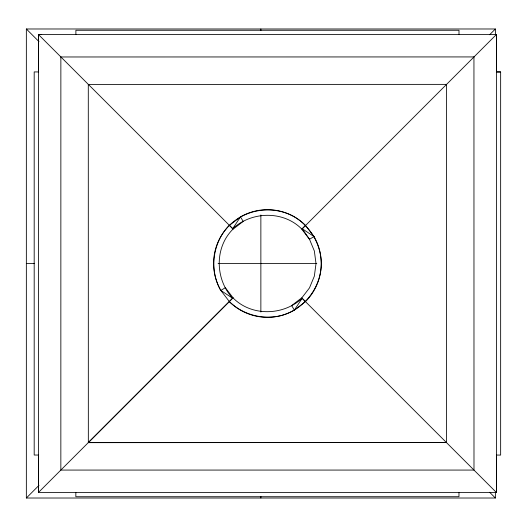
<?xml version="1.0" encoding="UTF-8"?>
<svg xmlns="http://www.w3.org/2000/svg" width="527" height="527" viewBox="0 0 527 527"><rect width="100%" height="100%" fill="white"/><g stroke="black" fill="none" stroke-linecap="round" stroke-linejoin="round"><path stroke-width="0.79" d="M38.438 454.656L38.438 492.481L38.412 34.492L233.086 229.034C214.291 247.512 215.108 279.178 232.605 298.236L88.338 442.581L88.292 84.373M38.438 72.344L38.438 34.518L496.427 34.492L301.885 229.166C283.407 210.372 251.741 211.189 232.684 228.685L229.364 225.352C246.313 208.659 273.684 205.075 294.369 216.841C310.647 226.59 320.95 244.535 321.286 263.493C321.167 287.307 304.362 309.244 281.378 315.528C262.966 320.133 242.96 314.79 229.311 301.602L232.947 297.834C251.432 316.628 283.098 315.811 302.155 298.315L496.427 492.508L496.427 34.492M496.427 492.508L496.401 454.656M496.401 72.344L496.401 34.518M75.888 34.499L75.888 30.27L458.997 30.27L458.997 34.499M495.38 492.258L495.38 498.015L26.35 498.015L38.998 485.367M489.629 34.736L495.38 28.985L495.38 34.742M446.547 84.373L88.338 84.419M229.311 301.602L38.412 492.508L496.401 492.481M75.842 492.501L75.842 496.73L458.971 496.711L458.971 492.481M229.317 225.464L240.483 216.893A53.912 53.912 0 0 1 305.568 225.444M305.522 301.536L294.356 310.107A53.912 53.912 0 0 1 229.271 301.556M26.35 498.015L26.35 28.985L495.38 28.985M38.438 34.518L41.725 34.518M60.895 56.975L473.99 56.929M38.438 455.051L34.189 455.032L34.189 71.922L38.438 71.942M500.63 71.949L496.401 71.949L500.65 71.968L500.65 455.078L496.401 455.058M26.35 263.5L34.4 263.5M218.092 263.5L316.799 263.5M88.292 442.627L446.501 442.581L88.279 442.64M60.868 56.949L60.849 470.071L473.99 470.071L473.944 56.975M26.35 28.985L38.998 41.633M489.629 492.264L495.38 498.015M446.547 442.627L446.501 84.419M229.383 301.602L220.813 290.436A53.912 53.912 0 0 1 229.364 225.352C212.579 242.301 208.969 269.752 220.78 290.463M260.865 28.985L260.865 30.592M260.865 214.97L260.865 312.03M260.865 496.408L260.865 498.015M316.009 263.586L314.342 276.174L309.481 287.9L301.754 297.966L305.522 301.609A53.912 53.912 0 0 0 314.026 236.564L305.449 225.398L301.773 229.199L309.501 239.271L314.355 251.004L316.009 263.586M240.483 216.893L232.684 228.685L233.118 229.146L243.191 221.419L240.483 216.893M302.155 298.315L294.356 310.107L291.648 305.581L301.721 297.854L302.155 298.315M233.066 297.801L232.605 298.236L220.813 290.436L225.339 287.729L233.066 297.801M314.026 236.564L309.501 239.271L302.228 228.764L314.026 236.564"/></g></svg>
